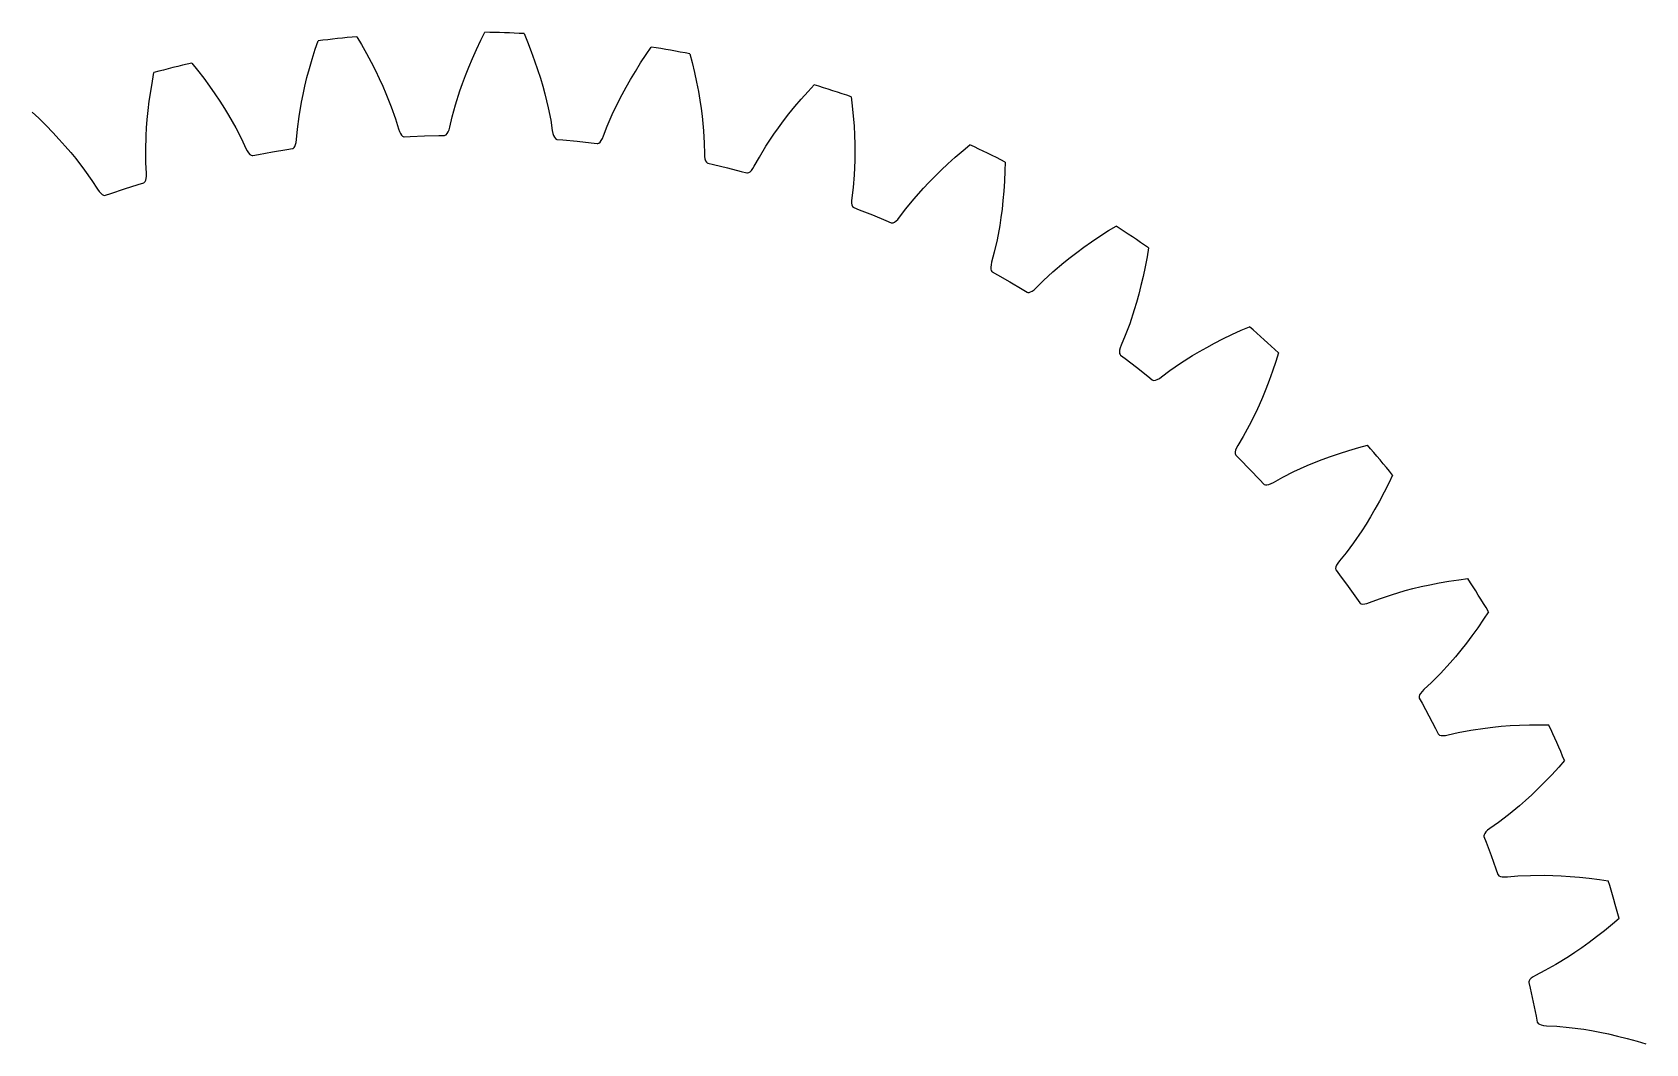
# Model space of a CAD drawing. Extents: x -47 to 137, y -47 to 47.
# Drawn here: x 73.1 to 136.4, y 7.3 to 47 of the extents above; entities that cross this region are included whole.
import ezdxf

# ---------------------------------------------------------------- set-up
doc = ezdxf.new("R2010")
doc.units = 0

msp = doc.modelspace()

# ---------------------------------------------------------------- linework, layer by layer
at = {"layer": 'layer0'}
for p, q in [((90.717, 46.68), (90.872, 46.992)), ((92.408, 46.938), (92.541, 46.616)), ((84.092, 45.938), (84.213, 46.326)), ((84.213, 46.326), (84.323, 46.656)), ((85.852, 46.817), (86.029, 46.516)), ((86.029, 46.516), (86.228, 46.163)), ((90.384, 45.96), (90.543, 46.313)), ((90.543, 46.313), (90.717, 46.68)), ((92.541, 46.616), (92.689, 46.238)), ((92.689, 46.238), (92.823, 45.874)), ((97.206, 46.126), (97.403, 46.413)), ((79.377, 45.784), (79.594, 45.511)), ((83.984, 45.566), (84.092, 45.938)), ((86.228, 46.163), (86.411, 45.821)), ((86.411, 45.821), (86.577, 45.493)), ((90.112, 45.297), (90.241, 45.621)), ((90.241, 45.621), (90.384, 45.96)), ((92.823, 45.874), (92.942, 45.527)), ((96.777, 45.459), (96.983, 45.787)), ((96.983, 45.787), (97.206, 46.126)), ((98.917, 46.146), (99.004, 45.809)), ((99.004, 45.809), (99.098, 45.414)), ((77.756, 44.669), (77.822, 45.069)), ((77.822, 45.069), (77.885, 45.412)), ((79.594, 45.511), (79.84, 45.188)), ((79.84, 45.188), (80.069, 44.875)), ((83.806, 44.872), (83.889, 45.211)), ((83.889, 45.211), (83.984, 45.566)), ((86.577, 45.493), (86.729, 45.179)), ((86.729, 45.179), (86.867, 44.877)), ((89.892, 44.693), (89.995, 44.987)), ((89.995, 44.987), (90.112, 45.297)), ((92.942, 45.527), (93.048, 45.195)), ((93.048, 45.195), (93.143, 44.877)), ((96.415, 44.841), (96.588, 45.144)), ((96.588, 45.144), (96.777, 45.459)), ((99.098, 45.414), (99.18, 45.035)), ((99.18, 45.035), (99.25, 44.674)), ((77.701, 44.285), (77.756, 44.669)), ((80.069, 44.875), (80.279, 44.574)), ((80.279, 44.574), (80.473, 44.284)), ((83.673, 44.243), (83.734, 44.548)), ((83.734, 44.548), (83.806, 44.872)), ((86.867, 44.877), (86.99, 44.592)), ((86.99, 44.592), (87.199, 44.063)), ((89.72, 44.151), (89.892, 44.693)), ((93.143, 44.877), (93.225, 44.577)), ((93.225, 44.577), (93.359, 44.024)), ((96.113, 44.273), (96.256, 44.55)), ((96.256, 44.55), (96.415, 44.841)), ((99.25, 44.674), (99.309, 44.331)), ((99.309, 44.331), (99.358, 44.003)), ((103.037, 44.073), (103.287, 44.37)), ((103.287, 44.37), (103.556, 44.674)), ((103.556, 44.674), (103.791, 44.931)), ((105.253, 44.456), (105.292, 44.11)), ((73.109, 43.86), (73.361, 43.62)), ((77.622, 43.573), (77.657, 43.92)), ((77.657, 43.92), (77.701, 44.285)), ((80.473, 44.284), (80.652, 44.005)), ((80.652, 44.005), (80.813, 43.739)), ((80.813, 43.739), (81.094, 43.244)), ((83.578, 43.682), (83.673, 44.243)), ((87.199, 44.063), (87.362, 43.596)), ((89.591, 43.674), (89.72, 44.151)), ((93.359, 44.024), (93.455, 43.539)), ((95.673, 43.306), (95.867, 43.76)), ((95.867, 43.76), (96.113, 44.273)), ((99.358, 44.003), (99.398, 43.694)), ((99.398, 43.694), (99.453, 43.128)), ((102.593, 43.512), (102.806, 43.788)), ((102.806, 43.788), (103.037, 44.073)), ((105.292, 44.11), (105.33, 43.706)), ((105.33, 43.706), (105.358, 43.319)), ((73.361, 43.62), (73.65, 43.335)), ((73.65, 43.335), (73.92, 43.057)), ((77.577, 42.932), (77.595, 43.243)), ((77.595, 43.243), (77.622, 43.573)), ((81.094, 43.244), (81.32, 42.804)), ((83.481, 42.782), (83.517, 43.192)), ((83.517, 43.192), (83.578, 43.682)), ((87.362, 43.596), (87.481, 43.203)), ((87.481, 43.203), (87.519, 43.099)), ((87.519, 43.099), (87.559, 43.016)), ((89.397, 43.017), (89.435, 43.082)), ((89.435, 43.082), (89.469, 43.167)), ((89.469, 43.167), (89.499, 43.273)), ((89.499, 43.273), (89.591, 43.674)), ((93.455, 43.539), (93.518, 43.133)), ((93.518, 43.133), (93.541, 43.025)), ((95.526, 42.922), (95.673, 43.306)), ((99.453, 43.128), (99.481, 42.634)), ((102.215, 42.992), (102.395, 43.245)), ((102.395, 43.245), (102.593, 43.512)), ((105.358, 43.319), (105.377, 42.952)), ((73.92, 43.057), (74.17, 42.788)), ((74.17, 42.788), (74.403, 42.527)), ((74.403, 42.527), (74.618, 42.275)), ((77.561, 42.363), (77.577, 42.932)), ((81.32, 42.804), (81.493, 42.432)), ((81.493, 42.432), (81.545, 42.334)), ((83.097, 42.392), (83.323, 42.428)), ((83.323, 42.428), (83.344, 42.435)), ((83.344, 42.435), (83.382, 42.465)), ((83.382, 42.465), (83.416, 42.514)), ((83.416, 42.514), (83.444, 42.584)), ((83.444, 42.584), (83.466, 42.673)), ((83.466, 42.673), (83.481, 42.782)), ((87.559, 43.016), (87.601, 42.954)), ((87.601, 42.954), (87.644, 42.913)), ((87.644, 42.913), (87.688, 42.892)), ((87.688, 42.892), (87.709, 42.889)), ((87.709, 42.889), (87.939, 42.901)), ((87.939, 42.901), (88.501, 42.924)), ((88.501, 42.924), (89.063, 42.94)), ((89.063, 42.94), (89.293, 42.944)), ((89.293, 42.944), (89.315, 42.949)), ((89.315, 42.949), (89.357, 42.972)), ((89.357, 42.972), (89.397, 43.017)), ((93.541, 43.025), (93.569, 42.938)), ((93.569, 42.938), (93.602, 42.87)), ((93.602, 42.87), (93.639, 42.823)), ((93.639, 42.823), (93.68, 42.796)), ((93.68, 42.796), (93.701, 42.79)), ((93.701, 42.79), (93.93, 42.77)), ((93.93, 42.77), (94.489, 42.715)), ((94.489, 42.715), (95.049, 42.652)), ((95.049, 42.652), (95.277, 42.625)), ((95.277, 42.625), (95.299, 42.626)), ((95.299, 42.626), (95.343, 42.644)), ((95.343, 42.644), (95.39, 42.682)), ((95.39, 42.682), (95.436, 42.741)), ((95.436, 42.741), (95.482, 42.821)), ((95.482, 42.821), (95.526, 42.922)), ((99.481, 42.634), (99.487, 42.223)), ((101.645, 42.095), (101.901, 42.517)), ((101.901, 42.517), (102.215, 42.992)), ((105.377, 42.952), (105.388, 42.604)), ((105.388, 42.604), (105.391, 42.272)), ((109.641, 42.353), (109.91, 42.575)), ((74.618, 42.275), (74.816, 42.035)), ((74.816, 42.035), (75.163, 41.584)), ((77.568, 41.869), (77.561, 42.363)), ((77.591, 41.459), (77.568, 41.869)), ((81.545, 42.334), (81.596, 42.258)), ((81.596, 42.258), (81.646, 42.202)), ((81.646, 42.202), (81.695, 42.167)), ((81.695, 42.167), (81.741, 42.153)), ((81.741, 42.153), (81.763, 42.153)), ((81.763, 42.153), (81.988, 42.196)), ((81.988, 42.196), (82.542, 42.297)), ((82.542, 42.297), (83.097, 42.392)), ((99.487, 42.223), (99.495, 42.114)), ((99.495, 42.114), (99.51, 42.023)), ((99.51, 42.023), (99.534, 41.952)), ((99.534, 41.952), (99.564, 41.9)), ((99.564, 41.9), (99.6, 41.868)), ((99.6, 41.868), (99.62, 41.859)), ((99.62, 41.859), (99.844, 41.807)), ((99.844, 41.807), (100.391, 41.674)), ((101.446, 41.735), (101.645, 42.095)), ((105.387, 41.961), (105.363, 41.392)), ((105.391, 42.272), (105.387, 41.961)), ((108.776, 41.579), (109.044, 41.83)), ((109.044, 41.83), (109.333, 42.088)), ((109.333, 42.088), (109.641, 42.353)), ((111.292, 41.901), (111.282, 41.552)), ((75.163, 41.584), (75.447, 41.18)), ((75.447, 41.18), (75.671, 40.835)), ((77.537, 41.13), (77.563, 41.184)), ((77.563, 41.184), (77.581, 41.257)), ((77.581, 41.257), (77.591, 41.349)), ((77.591, 41.349), (77.591, 41.459)), ((100.391, 41.674), (100.936, 41.535)), ((100.936, 41.535), (101.158, 41.476)), ((101.158, 41.476), (101.179, 41.474)), ((101.179, 41.474), (101.226, 41.485)), ((101.226, 41.485), (101.277, 41.517)), ((101.277, 41.517), (101.331, 41.569)), ((101.331, 41.569), (101.388, 41.642)), ((101.388, 41.642), (101.446, 41.735)), ((105.363, 41.392), (105.322, 40.9)), ((108.293, 41.099), (108.526, 41.336)), ((108.526, 41.336), (108.776, 41.579)), ((111.282, 41.552), (111.264, 41.147)), ((75.671, 40.835), (75.735, 40.746)), ((75.735, 40.746), (75.796, 40.677)), ((75.796, 40.677), (75.854, 40.629)), ((75.854, 40.629), (75.907, 40.601)), ((75.907, 40.601), (75.955, 40.593)), ((75.955, 40.593), (75.976, 40.596)), ((75.976, 40.596), (76.194, 40.671)), ((76.194, 40.671), (76.728, 40.848)), ((76.728, 40.848), (77.264, 41.018)), ((77.264, 41.018), (77.484, 41.086)), ((77.484, 41.086), (77.503, 41.096)), ((77.503, 41.096), (77.537, 41.13)), ((105.322, 40.9), (105.271, 40.492)), ((107.702, 40.447), (108.08, 40.873)), ((108.08, 40.873), (108.293, 41.099)), ((111.238, 40.76), (111.205, 40.394)), ((111.264, 41.147), (111.238, 40.76)), ((105.271, 40.492), (105.263, 40.382)), ((105.263, 40.382), (105.266, 40.29)), ((105.266, 40.29), (105.279, 40.216)), ((105.279, 40.216), (105.302, 40.161)), ((105.302, 40.161), (105.333, 40.124)), ((105.333, 40.124), (105.352, 40.113)), ((105.352, 40.113), (105.566, 40.03)), ((105.566, 40.03), (106.089, 39.823)), ((107.143, 39.736), (107.39, 40.064)), ((107.39, 40.064), (107.702, 40.447)), ((111.167, 40.048), (111.124, 39.719)), ((111.205, 40.394), (111.167, 40.048)), ((106.089, 39.823), (106.61, 39.608)), ((106.61, 39.608), (106.821, 39.519)), ((106.821, 39.519), (106.843, 39.514)), ((106.843, 39.514), (106.891, 39.519)), ((106.891, 39.519), (106.946, 39.543)), ((106.946, 39.543), (107.006, 39.587)), ((107.006, 39.587), (107.073, 39.651)), ((107.073, 39.651), (107.143, 39.736)), ((111.078, 39.411), (110.975, 38.851)), ((111.124, 39.719), (111.078, 39.411)), ((115.344, 39.207), (115.641, 39.389)), ((110.975, 38.851), (110.865, 38.369)), ((114.38, 38.561), (114.681, 38.772)), ((114.681, 38.772), (115.002, 38.988)), ((115.002, 38.988), (115.344, 39.207)), ((110.865, 38.369), (110.758, 37.973)), ((113.592, 37.959), (113.835, 38.153)), ((113.835, 38.153), (114.099, 38.355)), ((114.099, 38.355), (114.38, 38.561)), ((116.858, 38.186), (116.783, 37.787)), ((116.916, 38.53), (116.858, 38.186)), ((110.735, 37.865), (110.725, 37.774)), ((110.725, 37.774), (110.728, 37.699)), ((110.728, 37.699), (110.742, 37.64)), ((110.758, 37.973), (110.735, 37.865)), ((110.742, 37.64), (110.768, 37.6)), ((110.768, 37.6), (110.785, 37.586)), ((110.785, 37.586), (110.986, 37.474)), ((110.986, 37.474), (111.475, 37.196)), ((112.796, 37.254), (113.159, 37.59)), ((113.159, 37.59), (113.592, 37.959)), ((116.704, 37.408), (116.621, 37.05)), ((116.783, 37.787), (116.704, 37.408)), ((111.475, 37.196), (111.96, 36.911)), ((111.96, 36.911), (112.158, 36.793)), ((112.158, 36.793), (112.178, 36.786)), ((112.178, 36.786), (112.226, 36.784)), ((112.226, 36.784), (112.284, 36.8)), ((112.284, 36.8), (112.35, 36.835)), ((112.35, 36.835), (112.425, 36.889)), ((112.425, 36.889), (112.506, 36.963)), ((112.506, 36.963), (112.796, 37.254)), ((116.621, 37.05), (116.535, 36.712)), ((116.357, 36.094), (116.177, 35.554)), ((116.446, 36.392), (116.357, 36.094)), ((116.535, 36.712), (116.446, 36.392)), ((116.177, 35.554), (116.002, 35.092)), ((116.002, 35.092), (115.841, 34.714)), ((119.509, 34.793), (119.837, 34.96)), ((119.837, 34.96), (120.185, 35.129)), ((120.185, 35.129), (120.554, 35.298)), ((120.554, 35.298), (120.874, 35.437)), ((115.78, 34.522), (115.773, 34.447)), ((115.773, 34.447), (115.779, 34.387)), ((115.779, 34.387), (115.799, 34.343)), ((115.803, 34.611), (115.78, 34.522)), ((115.799, 34.343), (115.814, 34.327)), ((115.841, 34.714), (115.803, 34.611)), ((115.814, 34.327), (115.997, 34.189)), ((118.165, 34.001), (118.645, 34.306)), ((118.645, 34.306), (118.913, 34.465)), ((118.913, 34.465), (119.202, 34.628)), ((119.202, 34.628), (119.509, 34.793)), ((122.016, 34.409), (121.911, 34.077)), ((115.997, 34.189), (116.443, 33.845)), ((116.443, 33.845), (116.884, 33.496)), ((117.432, 33.471), (117.759, 33.719)), ((117.759, 33.719), (118.165, 34.001)), ((121.781, 33.692), (121.65, 33.327)), ((121.911, 34.077), (121.781, 33.692)), ((116.884, 33.496), (117.063, 33.352)), ((117.063, 33.352), (117.082, 33.341)), ((117.082, 33.341), (117.129, 33.332)), ((117.129, 33.332), (117.189, 33.341)), ((117.189, 33.341), (117.259, 33.366)), ((117.259, 33.366), (117.341, 33.41)), ((117.341, 33.41), (117.432, 33.471)), ((121.518, 32.984), (121.386, 32.662)), ((121.65, 33.327), (121.518, 32.984)), ((121.254, 32.357), (121.124, 32.075)), ((121.386, 32.662), (121.254, 32.357)), ((121.124, 32.075), (120.871, 31.565)), ((120.633, 31.132), (120.42, 30.78)), ((120.871, 31.565), (120.633, 31.132)), ((120.316, 30.525), (120.314, 30.465)), ((120.314, 30.465), (120.328, 30.419)), ((120.334, 30.598), (120.316, 30.525)), ((120.328, 30.419), (120.34, 30.401)), ((120.369, 30.683), (120.334, 30.598)), ((120.34, 30.401), (120.502, 30.238)), ((120.42, 30.78), (120.369, 30.683)), ((124.064, 30.348), (124.412, 30.468)), ((124.412, 30.468), (124.781, 30.586)), ((124.781, 30.586), (125.17, 30.703)), ((125.17, 30.703), (125.505, 30.796)), ((120.502, 30.238), (120.896, 29.836)), ((120.896, 29.836), (121.284, 29.428)), ((122.623, 29.751), (123.141, 29.986)), ((123.141, 29.986), (123.428, 30.106)), ((123.428, 30.106), (123.737, 30.227)), ((123.737, 30.227), (124.064, 30.348)), ((121.284, 29.428), (121.441, 29.261)), ((121.441, 29.261), (121.458, 29.248)), ((121.458, 29.248), (121.504, 29.232)), ((121.504, 29.232), (121.564, 29.232)), ((121.564, 29.232), (121.638, 29.248)), ((121.638, 29.248), (121.724, 29.279)), ((121.724, 29.279), (121.823, 29.328)), ((121.823, 29.328), (122.182, 29.528)), ((122.182, 29.528), (122.623, 29.751)), ((126.343, 29.304), (126.161, 28.941)), ((126.493, 29.618), (126.343, 29.304)), ((125.98, 28.598), (125.802, 28.277)), ((126.161, 28.941), (125.98, 28.598)), ((125.626, 27.976), (125.453, 27.693)), ((125.802, 28.277), (125.626, 27.976)), ((125.285, 27.431), (124.963, 26.961)), ((125.453, 27.693), (125.285, 27.431)), ((124.963, 26.961), (124.667, 26.566)), ((124.269, 26.009), (124.259, 25.949)), ((124.297, 26.078), (124.269, 26.009)), ((124.343, 26.158), (124.297, 26.078)), ((124.408, 26.247), (124.343, 26.158)), ((124.667, 26.566), (124.408, 26.247)), ((124.259, 25.949), (124.266, 25.902)), ((124.266, 25.902), (124.276, 25.882)), ((124.276, 25.882), (124.414, 25.698)), ((124.414, 25.698), (124.747, 25.245)), ((127.956, 25.311), (128.317, 25.382)), ((128.317, 25.382), (128.699, 25.448)), ((128.699, 25.448), (129.1, 25.509)), ((129.1, 25.509), (129.446, 25.555)), ((124.747, 25.245), (125.075, 24.788)), ((125.075, 24.788), (125.207, 24.6)), ((125.595, 24.613), (125.978, 24.761)), ((125.978, 24.761), (126.446, 24.921)), ((126.446, 24.921), (126.992, 25.082)), ((126.992, 25.082), (127.293, 25.16)), ((127.293, 25.16), (127.616, 25.237)), ((127.616, 25.237), (127.956, 25.311)), ((125.207, 24.6), (125.223, 24.585)), ((125.223, 24.585), (125.266, 24.563)), ((125.266, 24.563), (125.325, 24.555)), ((125.325, 24.555), (125.4, 24.56)), ((125.4, 24.56), (125.49, 24.579)), ((125.49, 24.579), (125.595, 24.613)), ((130.26, 24.251), (130.068, 23.961)), ((129.837, 23.627), (129.61, 23.312)), ((130.068, 23.961), (129.837, 23.627)), ((129.389, 23.019), (129.173, 22.745)), ((129.61, 23.312), (129.389, 23.019)), ((128.759, 22.253), (128.375, 21.833)), ((128.962, 22.489), (128.759, 22.253)), ((129.173, 22.745), (128.962, 22.489)), ((128.375, 21.833), (128.027, 21.482)), ((127.555, 20.986), (127.537, 20.929)), ((127.537, 20.929), (127.537, 20.881)), ((127.593, 21.051), (127.555, 20.986)), ((127.65, 21.124), (127.593, 21.051)), ((127.726, 21.203), (127.65, 21.124)), ((128.027, 21.482), (127.726, 21.203)), ((127.537, 20.881), (127.544, 20.86)), ((127.544, 20.86), (127.655, 20.659)), ((127.655, 20.659), (127.923, 20.164)), ((127.923, 20.164), (128.184, 19.665)), ((128.184, 19.665), (128.288, 19.461)), ((129.56, 19.606), (130.123, 19.689)), ((130.123, 19.689), (130.432, 19.725)), ((130.432, 19.725), (130.762, 19.757)), ((130.762, 19.757), (131.11, 19.783)), ((131.11, 19.783), (131.477, 19.802)), ((131.477, 19.802), (131.864, 19.815)), ((131.864, 19.815), (132.27, 19.819)), ((132.27, 19.819), (132.618, 19.816)), ((128.288, 19.461), (128.301, 19.443)), ((128.301, 19.443), (128.341, 19.416)), ((128.341, 19.416), (128.399, 19.4)), ((128.399, 19.4), (128.474, 19.394)), ((128.474, 19.394), (128.566, 19.401)), ((128.566, 19.401), (128.674, 19.42)), ((128.674, 19.42), (129.074, 19.513)), ((129.074, 19.513), (129.56, 19.606)), ((133.244, 18.412), (133.013, 18.151)), ((132.738, 17.852), (132.469, 17.573)), ((133.013, 18.151), (132.738, 17.852)), ((132.209, 17.313), (131.957, 17.072)), ((132.469, 17.573), (132.209, 17.313)), ((131.479, 16.642), (131.041, 16.28)), ((131.713, 16.848), (131.479, 16.642)), ((131.957, 17.072), (131.713, 16.848)), ((130.647, 15.981), (130.31, 15.746)), ((131.041, 16.28), (130.647, 15.981)), ((130.084, 15.501), (130.078, 15.453)), ((130.078, 15.453), (130.082, 15.432)), ((130.082, 15.432), (130.164, 15.217)), ((130.111, 15.555), (130.084, 15.501)), ((130.157, 15.615), (130.111, 15.555)), ((130.223, 15.678), (130.157, 15.615)), ((130.164, 15.217), (130.36, 14.69)), ((130.31, 15.746), (130.223, 15.678)), ((130.36, 14.69), (130.549, 14.16)), ((130.549, 14.16), (130.624, 13.943)), ((130.624, 13.943), (130.635, 13.924)), ((130.635, 13.924), (130.67, 13.891)), ((130.67, 13.891), (130.725, 13.867)), ((130.725, 13.867), (130.799, 13.851)), ((130.799, 13.851), (130.89, 13.845)), ((130.89, 13.845), (131, 13.849)), ((131, 13.849), (131.41, 13.885)), ((131.41, 13.885), (131.903, 13.909)), ((131.903, 13.909), (132.472, 13.914)), ((132.472, 13.914), (132.783, 13.906)), ((132.783, 13.906), (133.115, 13.892)), ((133.115, 13.892), (133.463, 13.869)), ((133.463, 13.869), (133.829, 13.837)), ((133.829, 13.837), (134.214, 13.795)), ((134.214, 13.795), (134.617, 13.743)), ((134.617, 13.743), (134.961, 13.692)), ((135.385, 12.214), (135.12, 11.988)), ((134.501, 11.491), (134.208, 11.27)), ((134.806, 11.731), (134.501, 11.491)), ((135.12, 11.988), (134.806, 11.731)), ((133.652, 10.878), (133.392, 10.707)), ((133.925, 11.067), (133.652, 10.878)), ((134.208, 11.27), (133.925, 11.067)), ((132.475, 10.169), (132.109, 9.982)), ((132.907, 10.409), (132.475, 10.169)), ((133.392, 10.707), (132.907, 10.409)), ((131.852, 9.772), (131.839, 9.725)), ((131.839, 9.725), (131.84, 9.703)), ((131.84, 9.703), (131.891, 9.479)), ((131.885, 9.822), (131.852, 9.772)), ((131.939, 9.874), (131.885, 9.822)), ((132.014, 9.928), (131.939, 9.874)), ((132.109, 9.982), (132.014, 9.928)), ((131.891, 9.479), (132.011, 8.93)), ((132.011, 8.93), (132.125, 8.379)), ((132.125, 8.379), (132.169, 8.153)), ((132.169, 8.153), (132.177, 8.133)), ((132.177, 8.133), (132.208, 8.096)), ((132.208, 8.096), (132.259, 8.064)), ((132.259, 8.064), (132.329, 8.038)), ((132.329, 8.038), (132.419, 8.019)), ((132.419, 8.019), (132.529, 8.008)), ((132.529, 8.008), (132.939, 7.987)), ((132.939, 7.987), (133.431, 7.942)), ((133.431, 7.942), (133.995, 7.867)), ((133.995, 7.867), (134.302, 7.817)), ((134.302, 7.817), (134.629, 7.756)), ((134.629, 7.756), (134.97, 7.685)), ((134.97, 7.685), (135.328, 7.603)), ((135.328, 7.603), (135.704, 7.508)), ((135.704, 7.508), (136.095, 7.4)), ((136.095, 7.4), (136.429, 7.301))]:
    msp.add_line(p, q, dxfattribs=at)
for start, end in [(87.06288, 88.93712), (95.06288, 96.93712), (79.06288, 80.93712), (103.06288, 104.93712), (71.06288, 72.93712), (63.06288, 64.93712), (55.06288, 56.93712), (47.06288, 48.93712), (39.06288, 40.93712), (31.06288, 32.93712), (23.06288, 24.93712), (15.06288, 16.93712)]:
    msp.add_arc((90, 0), 47, start, end, dxfattribs=at)
at = {"layer": 'layer2'}
for p, q in [((90.717, 46.68), (90.872, 46.992)), ((92.408, 46.938), (92.541, 46.616)), ((84.092, 45.938), (84.213, 46.326)), ((84.213, 46.326), (84.323, 46.656)), ((85.852, 46.817), (86.029, 46.516)), ((86.029, 46.516), (86.228, 46.163)), ((90.384, 45.96), (90.543, 46.313)), ((90.543, 46.313), (90.717, 46.68)), ((92.541, 46.616), (92.689, 46.238)), ((92.689, 46.238), (92.823, 45.874)), ((97.206, 46.126), (97.403, 46.413)), ((79.377, 45.784), (79.594, 45.511)), ((83.984, 45.566), (84.092, 45.938)), ((86.228, 46.163), (86.411, 45.821)), ((86.411, 45.821), (86.577, 45.493)), ((90.112, 45.297), (90.241, 45.621)), ((90.241, 45.621), (90.384, 45.96)), ((92.823, 45.874), (92.942, 45.527)), ((96.777, 45.459), (96.983, 45.787)), ((96.983, 45.787), (97.206, 46.126)), ((98.917, 46.146), (99.004, 45.809)), ((99.004, 45.809), (99.098, 45.414)), ((77.756, 44.669), (77.822, 45.069)), ((77.822, 45.069), (77.885, 45.412)), ((79.594, 45.511), (79.84, 45.188)), ((79.84, 45.188), (80.069, 44.875)), ((83.806, 44.872), (83.889, 45.211)), ((83.889, 45.211), (83.984, 45.566)), ((86.577, 45.493), (86.729, 45.179)), ((86.729, 45.179), (86.867, 44.877)), ((89.892, 44.693), (89.995, 44.987)), ((89.995, 44.987), (90.112, 45.297)), ((92.942, 45.527), (93.048, 45.195)), ((93.048, 45.195), (93.143, 44.877)), ((96.415, 44.841), (96.588, 45.144)), ((96.588, 45.144), (96.777, 45.459)), ((99.098, 45.414), (99.18, 45.035)), ((99.18, 45.035), (99.25, 44.674)), ((77.701, 44.285), (77.756, 44.669)), ((80.069, 44.875), (80.279, 44.574)), ((80.279, 44.574), (80.473, 44.284)), ((83.673, 44.243), (83.734, 44.548)), ((83.734, 44.548), (83.806, 44.872)), ((86.867, 44.877), (86.99, 44.592)), ((86.99, 44.592), (87.199, 44.063)), ((89.72, 44.151), (89.892, 44.693)), ((93.143, 44.877), (93.225, 44.577)), ((93.225, 44.577), (93.359, 44.024)), ((96.113, 44.273), (96.256, 44.55)), ((96.256, 44.55), (96.415, 44.841)), ((99.25, 44.674), (99.309, 44.331)), ((99.309, 44.331), (99.358, 44.003)), ((103.037, 44.073), (103.287, 44.37)), ((103.287, 44.37), (103.556, 44.674)), ((103.556, 44.674), (103.791, 44.931)), ((105.253, 44.456), (105.292, 44.11)), ((73.109, 43.86), (73.361, 43.62)), ((77.622, 43.573), (77.657, 43.92)), ((77.657, 43.92), (77.701, 44.285)), ((80.473, 44.284), (80.652, 44.005)), ((80.652, 44.005), (80.813, 43.739)), ((80.813, 43.739), (81.094, 43.244)), ((83.578, 43.682), (83.673, 44.243)), ((87.199, 44.063), (87.362, 43.596)), ((89.591, 43.674), (89.72, 44.151)), ((93.359, 44.024), (93.455, 43.539)), ((95.673, 43.306), (95.867, 43.76)), ((95.867, 43.76), (96.113, 44.273)), ((99.358, 44.003), (99.398, 43.694)), ((99.398, 43.694), (99.453, 43.128)), ((102.593, 43.512), (102.806, 43.788)), ((102.806, 43.788), (103.037, 44.073)), ((105.292, 44.11), (105.33, 43.706)), ((105.33, 43.706), (105.358, 43.319)), ((73.361, 43.62), (73.65, 43.335)), ((73.65, 43.335), (73.92, 43.057)), ((77.577, 42.932), (77.595, 43.243)), ((77.595, 43.243), (77.622, 43.573)), ((81.094, 43.244), (81.32, 42.804)), ((83.481, 42.782), (83.517, 43.192)), ((83.517, 43.192), (83.578, 43.682)), ((87.362, 43.596), (87.481, 43.203)), ((87.481, 43.203), (87.519, 43.099)), ((87.519, 43.099), (87.559, 43.016)), ((89.397, 43.017), (89.435, 43.082)), ((89.435, 43.082), (89.469, 43.167)), ((89.469, 43.167), (89.499, 43.273)), ((89.499, 43.273), (89.591, 43.674)), ((93.455, 43.539), (93.518, 43.133)), ((93.518, 43.133), (93.541, 43.025)), ((95.526, 42.922), (95.673, 43.306)), ((99.453, 43.128), (99.481, 42.634)), ((102.215, 42.992), (102.395, 43.245)), ((102.395, 43.245), (102.593, 43.512)), ((105.358, 43.319), (105.377, 42.952)), ((73.92, 43.057), (74.17, 42.788)), ((74.17, 42.788), (74.403, 42.527)), ((74.403, 42.527), (74.618, 42.275)), ((77.561, 42.363), (77.577, 42.932)), ((81.32, 42.804), (81.493, 42.432)), ((81.493, 42.432), (81.545, 42.334)), ((83.097, 42.392), (83.323, 42.428)), ((83.323, 42.428), (83.344, 42.435)), ((83.344, 42.435), (83.382, 42.465)), ((83.382, 42.465), (83.416, 42.514)), ((83.416, 42.514), (83.444, 42.584)), ((83.444, 42.584), (83.466, 42.673)), ((83.466, 42.673), (83.481, 42.782)), ((87.559, 43.016), (87.601, 42.954)), ((87.601, 42.954), (87.644, 42.913)), ((87.644, 42.913), (87.688, 42.892)), ((87.688, 42.892), (87.709, 42.889)), ((87.709, 42.889), (87.939, 42.901)), ((87.939, 42.901), (88.501, 42.924)), ((88.501, 42.924), (89.063, 42.94)), ((89.063, 42.94), (89.293, 42.944)), ((89.293, 42.944), (89.315, 42.949)), ((89.315, 42.949), (89.357, 42.972)), ((89.357, 42.972), (89.397, 43.017)), ((93.541, 43.025), (93.569, 42.938)), ((93.569, 42.938), (93.602, 42.87)), ((93.602, 42.87), (93.639, 42.823)), ((93.639, 42.823), (93.68, 42.796)), ((93.68, 42.796), (93.701, 42.79)), ((93.701, 42.79), (93.93, 42.77)), ((93.93, 42.77), (94.489, 42.715)), ((94.489, 42.715), (95.049, 42.652)), ((95.049, 42.652), (95.277, 42.625)), ((95.277, 42.625), (95.299, 42.626)), ((95.299, 42.626), (95.343, 42.644)), ((95.343, 42.644), (95.39, 42.682)), ((95.39, 42.682), (95.436, 42.741)), ((95.436, 42.741), (95.482, 42.821)), ((95.482, 42.821), (95.526, 42.922)), ((99.481, 42.634), (99.487, 42.223)), ((101.645, 42.095), (101.901, 42.517)), ((101.901, 42.517), (102.215, 42.992)), ((105.377, 42.952), (105.388, 42.604)), ((105.388, 42.604), (105.391, 42.272)), ((109.641, 42.353), (109.91, 42.575)), ((74.618, 42.275), (74.816, 42.035)), ((74.816, 42.035), (75.163, 41.584)), ((77.568, 41.869), (77.561, 42.363)), ((77.591, 41.459), (77.568, 41.869)), ((81.545, 42.334), (81.596, 42.258)), ((81.596, 42.258), (81.646, 42.202)), ((81.646, 42.202), (81.695, 42.167)), ((81.695, 42.167), (81.741, 42.153)), ((81.741, 42.153), (81.763, 42.153)), ((81.763, 42.153), (81.988, 42.196)), ((81.988, 42.196), (82.542, 42.297)), ((82.542, 42.297), (83.097, 42.392)), ((99.487, 42.223), (99.495, 42.114)), ((99.495, 42.114), (99.51, 42.023)), ((99.51, 42.023), (99.534, 41.952)), ((99.534, 41.952), (99.564, 41.9)), ((99.564, 41.9), (99.6, 41.868)), ((99.6, 41.868), (99.62, 41.859)), ((99.62, 41.859), (99.844, 41.807)), ((99.844, 41.807), (100.391, 41.674)), ((101.446, 41.735), (101.645, 42.095)), ((105.387, 41.961), (105.363, 41.392)), ((105.391, 42.272), (105.387, 41.961)), ((108.776, 41.579), (109.044, 41.83)), ((109.044, 41.83), (109.333, 42.088)), ((109.333, 42.088), (109.641, 42.353)), ((111.292, 41.901), (111.282, 41.552)), ((75.163, 41.584), (75.447, 41.18)), ((75.447, 41.18), (75.671, 40.835)), ((77.537, 41.13), (77.563, 41.184)), ((77.563, 41.184), (77.581, 41.257)), ((77.581, 41.257), (77.591, 41.349)), ((77.591, 41.349), (77.591, 41.459)), ((100.391, 41.674), (100.936, 41.535)), ((100.936, 41.535), (101.158, 41.476)), ((101.158, 41.476), (101.179, 41.474)), ((101.179, 41.474), (101.226, 41.485)), ((101.226, 41.485), (101.277, 41.517)), ((101.277, 41.517), (101.331, 41.569)), ((101.331, 41.569), (101.388, 41.642)), ((101.388, 41.642), (101.446, 41.735)), ((105.363, 41.392), (105.322, 40.9)), ((108.293, 41.099), (108.526, 41.336)), ((108.526, 41.336), (108.776, 41.579)), ((111.282, 41.552), (111.264, 41.147)), ((75.671, 40.835), (75.735, 40.746)), ((75.735, 40.746), (75.796, 40.677)), ((75.796, 40.677), (75.854, 40.629)), ((75.854, 40.629), (75.907, 40.601)), ((75.907, 40.601), (75.955, 40.593)), ((75.955, 40.593), (75.976, 40.596)), ((75.976, 40.596), (76.194, 40.671)), ((76.194, 40.671), (76.728, 40.848)), ((76.728, 40.848), (77.264, 41.018)), ((77.264, 41.018), (77.484, 41.086)), ((77.484, 41.086), (77.503, 41.096)), ((77.503, 41.096), (77.537, 41.13)), ((105.322, 40.9), (105.271, 40.492)), ((107.702, 40.447), (108.08, 40.873)), ((108.08, 40.873), (108.293, 41.099)), ((111.238, 40.76), (111.205, 40.394)), ((111.264, 41.147), (111.238, 40.76)), ((105.271, 40.492), (105.263, 40.382)), ((105.263, 40.382), (105.266, 40.29)), ((105.266, 40.29), (105.279, 40.216)), ((105.279, 40.216), (105.302, 40.161)), ((105.302, 40.161), (105.333, 40.124)), ((105.333, 40.124), (105.352, 40.113)), ((105.352, 40.113), (105.566, 40.03)), ((105.566, 40.03), (106.089, 39.823)), ((107.143, 39.736), (107.39, 40.064)), ((107.39, 40.064), (107.702, 40.447)), ((111.167, 40.048), (111.124, 39.719)), ((111.205, 40.394), (111.167, 40.048)), ((106.089, 39.823), (106.61, 39.608)), ((106.61, 39.608), (106.821, 39.519)), ((106.821, 39.519), (106.843, 39.514)), ((106.843, 39.514), (106.891, 39.519)), ((106.891, 39.519), (106.946, 39.543)), ((106.946, 39.543), (107.006, 39.587)), ((107.006, 39.587), (107.073, 39.651)), ((107.073, 39.651), (107.143, 39.736)), ((111.078, 39.411), (110.975, 38.851)), ((111.124, 39.719), (111.078, 39.411)), ((115.344, 39.207), (115.641, 39.389)), ((110.975, 38.851), (110.865, 38.369)), ((114.38, 38.561), (114.681, 38.772)), ((114.681, 38.772), (115.002, 38.988)), ((115.002, 38.988), (115.344, 39.207)), ((110.865, 38.369), (110.758, 37.973)), ((113.592, 37.959), (113.835, 38.153)), ((113.835, 38.153), (114.099, 38.355)), ((114.099, 38.355), (114.38, 38.561)), ((116.858, 38.186), (116.783, 37.787)), ((116.916, 38.53), (116.858, 38.186)), ((110.735, 37.865), (110.725, 37.774)), ((110.725, 37.774), (110.728, 37.699)), ((110.728, 37.699), (110.742, 37.64)), ((110.758, 37.973), (110.735, 37.865)), ((110.742, 37.64), (110.768, 37.6)), ((110.768, 37.6), (110.785, 37.586)), ((110.785, 37.586), (110.986, 37.474)), ((110.986, 37.474), (111.475, 37.196)), ((112.796, 37.254), (113.159, 37.59)), ((113.159, 37.59), (113.592, 37.959)), ((116.704, 37.408), (116.621, 37.05)), ((116.783, 37.787), (116.704, 37.408)), ((111.475, 37.196), (111.96, 36.911)), ((111.96, 36.911), (112.158, 36.793)), ((112.158, 36.793), (112.178, 36.786)), ((112.178, 36.786), (112.226, 36.784)), ((112.226, 36.784), (112.284, 36.8)), ((112.284, 36.8), (112.35, 36.835)), ((112.35, 36.835), (112.425, 36.889)), ((112.425, 36.889), (112.506, 36.963)), ((112.506, 36.963), (112.796, 37.254)), ((116.621, 37.05), (116.535, 36.712)), ((116.357, 36.094), (116.177, 35.554)), ((116.446, 36.392), (116.357, 36.094)), ((116.535, 36.712), (116.446, 36.392)), ((116.177, 35.554), (116.002, 35.092)), ((116.002, 35.092), (115.841, 34.714)), ((119.509, 34.793), (119.837, 34.96)), ((119.837, 34.96), (120.185, 35.129)), ((120.185, 35.129), (120.554, 35.298)), ((120.554, 35.298), (120.874, 35.437)), ((115.78, 34.522), (115.773, 34.447)), ((115.773, 34.447), (115.779, 34.387)), ((115.779, 34.387), (115.799, 34.343)), ((115.803, 34.611), (115.78, 34.522)), ((115.799, 34.343), (115.814, 34.327)), ((115.841, 34.714), (115.803, 34.611)), ((115.814, 34.327), (115.997, 34.189)), ((118.165, 34.001), (118.645, 34.306)), ((118.645, 34.306), (118.913, 34.465)), ((118.913, 34.465), (119.202, 34.628)), ((119.202, 34.628), (119.509, 34.793)), ((122.016, 34.409), (121.911, 34.077)), ((115.997, 34.189), (116.443, 33.845)), ((116.443, 33.845), (116.884, 33.496)), ((117.432, 33.471), (117.759, 33.719)), ((117.759, 33.719), (118.165, 34.001)), ((121.781, 33.692), (121.65, 33.327)), ((121.911, 34.077), (121.781, 33.692)), ((116.884, 33.496), (117.063, 33.352)), ((117.063, 33.352), (117.082, 33.341)), ((117.082, 33.341), (117.129, 33.332)), ((117.129, 33.332), (117.189, 33.341)), ((117.189, 33.341), (117.259, 33.366)), ((117.259, 33.366), (117.341, 33.41)), ((117.341, 33.41), (117.432, 33.471)), ((121.518, 32.984), (121.386, 32.662)), ((121.65, 33.327), (121.518, 32.984)), ((121.254, 32.357), (121.124, 32.075)), ((121.386, 32.662), (121.254, 32.357)), ((121.124, 32.075), (120.871, 31.565)), ((120.633, 31.132), (120.42, 30.78)), ((120.871, 31.565), (120.633, 31.132)), ((120.316, 30.525), (120.314, 30.465)), ((120.314, 30.465), (120.328, 30.419)), ((120.334, 30.598), (120.316, 30.525)), ((120.328, 30.419), (120.34, 30.401)), ((120.369, 30.683), (120.334, 30.598)), ((120.34, 30.401), (120.502, 30.238)), ((120.42, 30.78), (120.369, 30.683)), ((124.064, 30.348), (124.412, 30.468)), ((124.412, 30.468), (124.781, 30.586)), ((124.781, 30.586), (125.17, 30.703)), ((125.17, 30.703), (125.505, 30.796)), ((120.502, 30.238), (120.896, 29.836)), ((120.896, 29.836), (121.284, 29.428)), ((122.623, 29.751), (123.141, 29.986)), ((123.141, 29.986), (123.428, 30.106)), ((123.428, 30.106), (123.737, 30.227)), ((123.737, 30.227), (124.064, 30.348)), ((121.284, 29.428), (121.441, 29.261)), ((121.441, 29.261), (121.458, 29.248)), ((121.458, 29.248), (121.504, 29.232)), ((121.504, 29.232), (121.564, 29.232)), ((121.564, 29.232), (121.638, 29.248)), ((121.638, 29.248), (121.724, 29.279)), ((121.724, 29.279), (121.823, 29.328)), ((121.823, 29.328), (122.182, 29.528)), ((122.182, 29.528), (122.623, 29.751)), ((126.343, 29.304), (126.161, 28.941)), ((126.493, 29.618), (126.343, 29.304)), ((125.98, 28.598), (125.802, 28.277)), ((126.161, 28.941), (125.98, 28.598)), ((125.626, 27.976), (125.453, 27.693)), ((125.802, 28.277), (125.626, 27.976)), ((125.285, 27.431), (124.963, 26.961)), ((125.453, 27.693), (125.285, 27.431)), ((124.963, 26.961), (124.667, 26.566)), ((124.269, 26.009), (124.259, 25.949)), ((124.297, 26.078), (124.269, 26.009)), ((124.343, 26.158), (124.297, 26.078)), ((124.408, 26.247), (124.343, 26.158)), ((124.667, 26.566), (124.408, 26.247)), ((124.259, 25.949), (124.266, 25.902)), ((124.266, 25.902), (124.276, 25.882)), ((124.276, 25.882), (124.414, 25.698)), ((124.414, 25.698), (124.747, 25.245)), ((127.956, 25.311), (128.317, 25.382)), ((128.317, 25.382), (128.699, 25.448)), ((128.699, 25.448), (129.1, 25.509)), ((129.1, 25.509), (129.446, 25.555)), ((124.747, 25.245), (125.075, 24.788)), ((125.075, 24.788), (125.207, 24.6)), ((125.595, 24.613), (125.978, 24.761)), ((125.978, 24.761), (126.446, 24.921)), ((126.446, 24.921), (126.992, 25.082)), ((126.992, 25.082), (127.293, 25.16)), ((127.293, 25.16), (127.616, 25.237)), ((127.616, 25.237), (127.956, 25.311)), ((125.207, 24.6), (125.223, 24.585)), ((125.223, 24.585), (125.266, 24.563)), ((125.266, 24.563), (125.325, 24.555)), ((125.325, 24.555), (125.4, 24.56)), ((125.4, 24.56), (125.49, 24.579)), ((125.49, 24.579), (125.595, 24.613)), ((130.26, 24.251), (130.068, 23.961)), ((129.837, 23.627), (129.61, 23.312)), ((130.068, 23.961), (129.837, 23.627)), ((129.389, 23.019), (129.173, 22.745)), ((129.61, 23.312), (129.389, 23.019)), ((128.759, 22.253), (128.375, 21.833)), ((128.962, 22.489), (128.759, 22.253)), ((129.173, 22.745), (128.962, 22.489)), ((128.375, 21.833), (128.027, 21.482)), ((127.555, 20.986), (127.537, 20.929)), ((127.537, 20.929), (127.537, 20.881)), ((127.593, 21.051), (127.555, 20.986)), ((127.65, 21.124), (127.593, 21.051)), ((127.726, 21.203), (127.65, 21.124)), ((128.027, 21.482), (127.726, 21.203)), ((127.537, 20.881), (127.544, 20.86)), ((127.544, 20.86), (127.655, 20.659)), ((127.655, 20.659), (127.923, 20.164)), ((127.923, 20.164), (128.184, 19.665)), ((128.184, 19.665), (128.288, 19.461)), ((129.56, 19.606), (130.123, 19.689)), ((130.123, 19.689), (130.432, 19.725)), ((130.432, 19.725), (130.762, 19.757)), ((130.762, 19.757), (131.11, 19.783)), ((131.11, 19.783), (131.477, 19.802)), ((131.477, 19.802), (131.864, 19.815)), ((131.864, 19.815), (132.27, 19.819)), ((132.27, 19.819), (132.618, 19.816)), ((128.288, 19.461), (128.301, 19.443)), ((128.301, 19.443), (128.341, 19.416)), ((128.341, 19.416), (128.399, 19.4)), ((128.399, 19.4), (128.474, 19.394)), ((128.474, 19.394), (128.566, 19.401)), ((128.566, 19.401), (128.674, 19.42)), ((128.674, 19.42), (129.074, 19.513)), ((129.074, 19.513), (129.56, 19.606)), ((133.244, 18.412), (133.013, 18.151)), ((132.738, 17.852), (132.469, 17.573)), ((133.013, 18.151), (132.738, 17.852)), ((132.209, 17.313), (131.957, 17.072)), ((132.469, 17.573), (132.209, 17.313)), ((131.479, 16.642), (131.041, 16.28)), ((131.713, 16.848), (131.479, 16.642)), ((131.957, 17.072), (131.713, 16.848)), ((130.647, 15.981), (130.31, 15.746)), ((131.041, 16.28), (130.647, 15.981)), ((130.084, 15.501), (130.078, 15.453)), ((130.078, 15.453), (130.082, 15.432)), ((130.082, 15.432), (130.164, 15.217)), ((130.111, 15.555), (130.084, 15.501)), ((130.157, 15.615), (130.111, 15.555)), ((130.223, 15.678), (130.157, 15.615)), ((130.164, 15.217), (130.36, 14.69)), ((130.31, 15.746), (130.223, 15.678)), ((130.36, 14.69), (130.549, 14.16)), ((130.549, 14.16), (130.624, 13.943)), ((130.624, 13.943), (130.635, 13.924)), ((130.635, 13.924), (130.67, 13.891)), ((130.67, 13.891), (130.725, 13.867)), ((130.725, 13.867), (130.799, 13.851)), ((130.799, 13.851), (130.89, 13.845)), ((130.89, 13.845), (131, 13.849)), ((131, 13.849), (131.41, 13.885)), ((131.41, 13.885), (131.903, 13.909)), ((131.903, 13.909), (132.472, 13.914)), ((132.472, 13.914), (132.783, 13.906)), ((132.783, 13.906), (133.115, 13.892)), ((133.115, 13.892), (133.463, 13.869)), ((133.463, 13.869), (133.829, 13.837)), ((133.829, 13.837), (134.214, 13.795)), ((134.214, 13.795), (134.617, 13.743)), ((134.617, 13.743), (134.961, 13.692)), ((135.385, 12.214), (135.12, 11.988)), ((134.501, 11.491), (134.208, 11.27)), ((134.806, 11.731), (134.501, 11.491)), ((135.12, 11.988), (134.806, 11.731)), ((133.652, 10.878), (133.392, 10.707)), ((133.925, 11.067), (133.652, 10.878)), ((134.208, 11.27), (133.925, 11.067)), ((132.475, 10.169), (132.109, 9.982)), ((132.907, 10.409), (132.475, 10.169)), ((133.392, 10.707), (132.907, 10.409)), ((131.852, 9.772), (131.839, 9.725)), ((131.839, 9.725), (131.84, 9.703)), ((131.84, 9.703), (131.891, 9.479)), ((131.885, 9.822), (131.852, 9.772)), ((131.939, 9.874), (131.885, 9.822)), ((132.014, 9.928), (131.939, 9.874)), ((132.109, 9.982), (132.014, 9.928)), ((131.891, 9.479), (132.011, 8.93)), ((132.011, 8.93), (132.125, 8.379)), ((132.125, 8.379), (132.169, 8.153)), ((132.169, 8.153), (132.177, 8.133)), ((132.177, 8.133), (132.208, 8.096)), ((132.208, 8.096), (132.259, 8.064)), ((132.259, 8.064), (132.329, 8.038)), ((132.329, 8.038), (132.419, 8.019)), ((132.419, 8.019), (132.529, 8.008)), ((132.529, 8.008), (132.939, 7.987)), ((132.939, 7.987), (133.431, 7.942)), ((133.431, 7.942), (133.995, 7.867)), ((133.995, 7.867), (134.302, 7.817)), ((134.302, 7.817), (134.629, 7.756)), ((134.629, 7.756), (134.97, 7.685)), ((134.97, 7.685), (135.328, 7.603)), ((135.328, 7.603), (135.704, 7.508)), ((135.704, 7.508), (136.095, 7.4)), ((136.095, 7.4), (136.429, 7.301))]:
    msp.add_line(p, q, dxfattribs=at)
for start, end in [(87.06288, 88.93712), (95.06288, 96.93712), (79.06288, 80.93712), (103.06288, 104.93712), (71.06288, 72.93712), (63.06288, 64.93712), (55.06288, 56.93712), (47.06288, 48.93712), (39.06288, 40.93712), (31.06288, 32.93712), (23.06288, 24.93712), (15.06288, 16.93712)]:
    msp.add_arc((90, 0), 47, start, end, dxfattribs=at)

doc.saveas('drawing.dxf')
